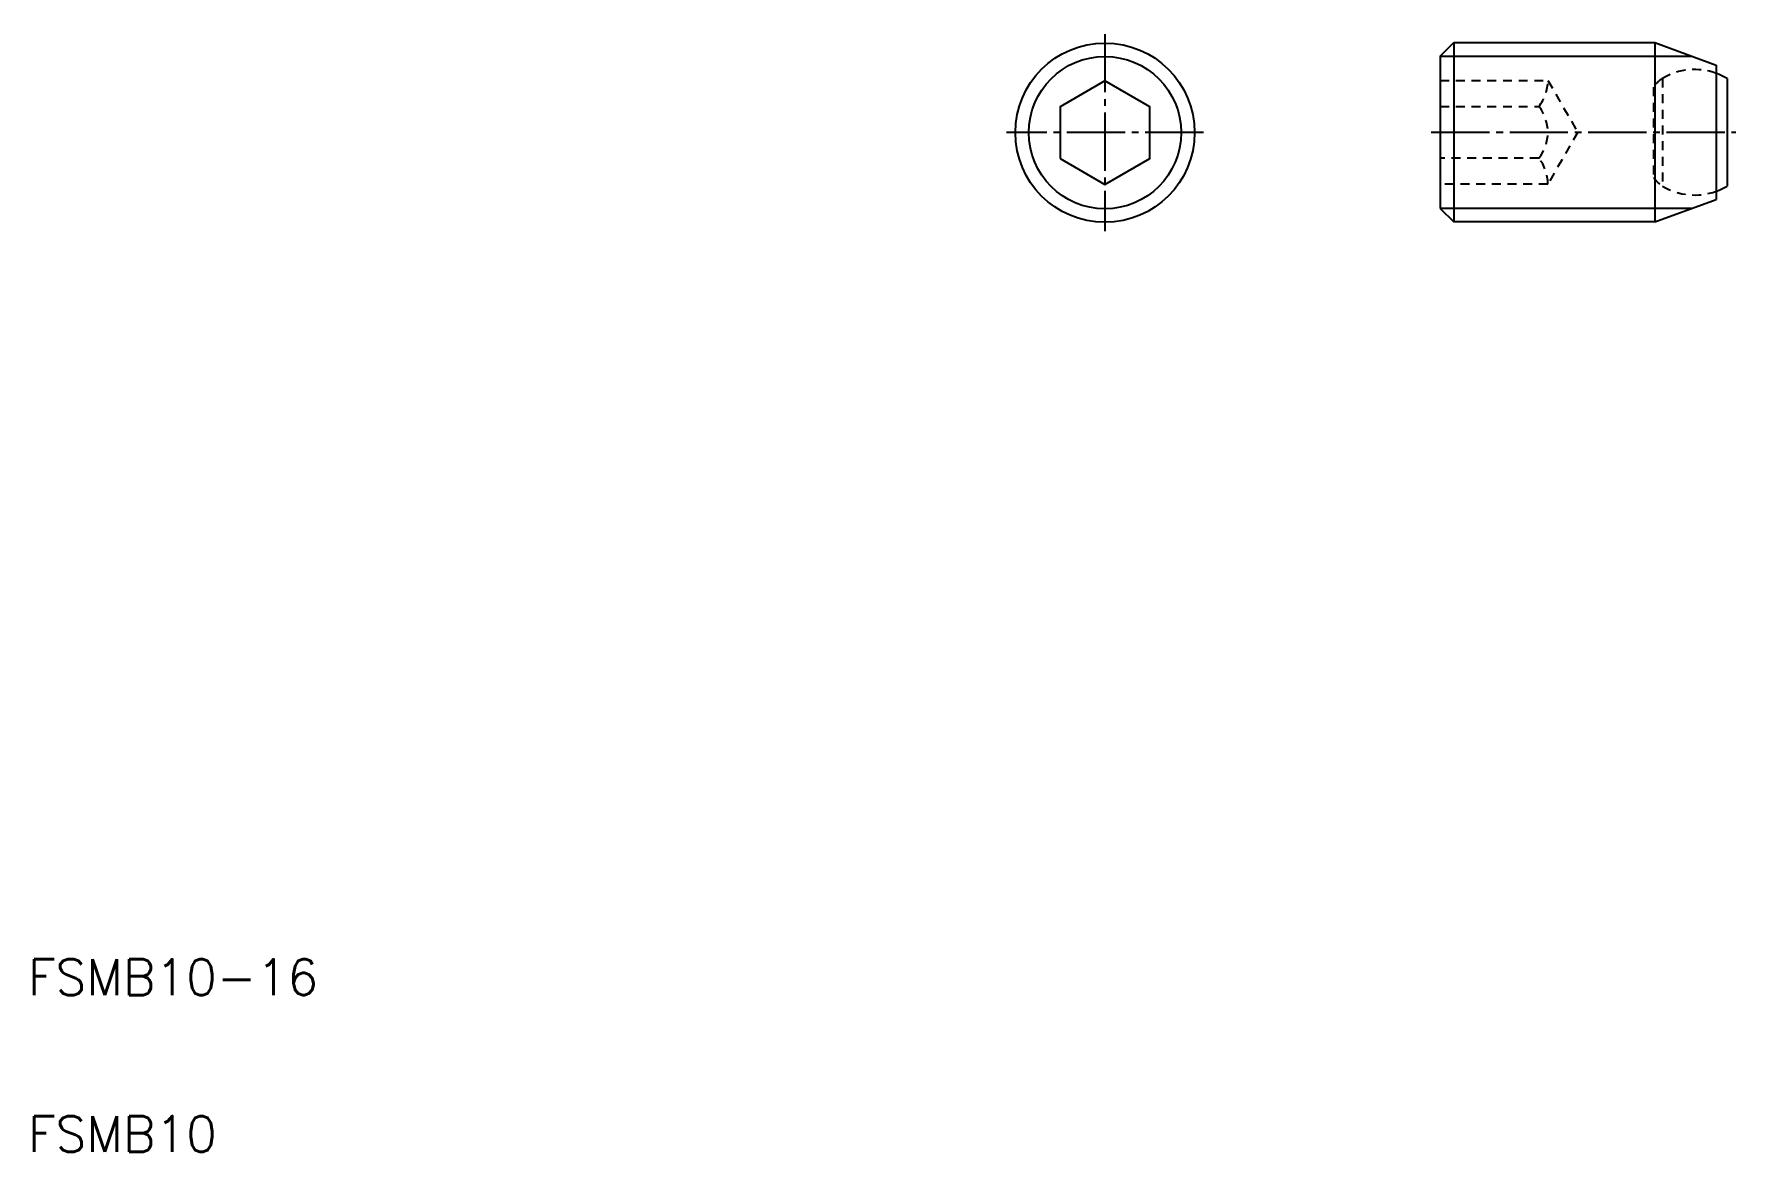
# Model space of a CAD drawing. Extents: x 2.8 to 97.8, y 2.5 to 64.9.
import ezdxf

# ---------------------------------------------------------------- set-up
doc = ezdxf.new("R2010")
doc.units = 0
doc.header["$LTSCALE"] = 0.25
doc.linetypes.add('CENTER', pattern=[17.5, 13, -1.5, 1.5, -1.5])
doc.linetypes.add('DASHED', pattern=[3.5, 2, -1.5])
doc.layers.get('0').update_dxf_attribs({"linetype": 'CONTINUOUS'})
doc.layers.add('CENTER', color=1, linetype='CENTER')
doc.styles.get("Standard").update_dxf_attribs({"font": 'txt.shx'})

msp = doc.modelspace()

# ---------------------------------------------------------------- linework, layer by layer
for p, q in [((81.318509, 63.627145), (82.068509, 64.377145)), ((82.068509, 64.377145), (82.068509, 54.377145)), ((82.068509, 64.377145), (93.284209, 64.377145)), ((93.284209, 64.377145), (93.284209, 54.377145)), ((93.284209, 64.377145), (96.718509, 63.127145)), ((81.318509, 63.627145), (81.318509, 55.127145)), ((96.718509, 63.127145), (96.718509, 55.627145)), ((97.318509, 62.37713), (97.318509, 56.377159)), ((82.694334, 60.820545), (82.694334, 60.820645)), ((84.070159, 60.820545), (84.070259, 60.820545)), ((81.318509, 55.127145), (82.068509, 54.377145)), ((93.284209, 54.377145), (96.718509, 55.627145)), ((93.284209, 54.377145), (82.068509, 54.377145))]:
    msp.add_line(p, q)
at = {"color": 3}
for p, q in [((81.318509, 63.627145), (95.344809, 63.627145)), ((95.344809, 55.127145), (81.318509, 55.127145))]:
    msp.add_line(p, q, dxfattribs=at)
at = {"color": 3, "linetype": 'DASHED'}
for p, q in [((81.318509, 62.263945), (87.321809, 62.263945)), ((87.321809, 62.263945), (88.988509, 59.377145)), ((93.218509, 61.901145), (93.218509, 56.853145)), ((93.715709, 62.378845), (93.715709, 56.375545)), ((81.318509, 60.820545), (86.821809, 60.820545)), ((88.988509, 59.377145), (87.321809, 56.490445)), ((86.821809, 57.933845), (81.318509, 57.933845)), ((87.321809, 56.490445), (81.318509, 56.490445))]:
    msp.add_line(p, q, dxfattribs=at)
msp.add_lwpolyline([(60.105609, 57.913292), (62.605609, 56.469992), (65.105609, 57.913292), (65.105609, 60.800092), (62.605609, 62.243492), (60.105609, 60.800092), (60.105609, 57.913292)])
msp.add_circle((62.605609, 59.356692), 5)
at = {"color": 3}
msp.add_circle((62.605609, 59.356692), 4.25, dxfattribs=at)
at = {"color": 3, "linetype": 'DASHED'}
for centre, radius, start, end in [((95.515709, 59.377145), 3.5, 69.900622, 120.950015), ((84.991809, 62.262745), 2.33, 321.757972, 0), ((94.673409, 60.884345), 1.775, 122.651013, 145.049995), ((84.988509, 59.377145), 2.33333, 321.787021, 38.213306), ((84.991809, 56.491545), 2.33, 0, 38.241495), ((94.673409, 57.870045), 1.775, 214.949987, 237.349027), ((95.515709, 59.377145), 3.5, 239.050024, 290.099017)]:
    msp.add_arc(centre, radius, start, end, dxfattribs=at)
for start, end in [(58.996816, 69.900622), (290.099017, 301.003184)]:
    msp.add_arc((95.515709, 59.377145), 3.5, start, end)
at = {"layer": 'CENTER'}
for p, q in [((62.605609, 64.856692), (62.605609, 53.856692)), ((68.105609, 59.356692), (57.105609, 59.356692)), ((80.818509, 59.377145), (97.818509, 59.377145))]:
    msp.add_line(p, q, dxfattribs=at)

# ---------------------------------------------------------------- texts
for s, p in [('FSMB10-16', (2.5, 11.25)), ('FSMB10', (2.5, 2.5))]:
    msp.add_text(s, height=2).set_placement(p)

doc.saveas('drawing.dxf')
